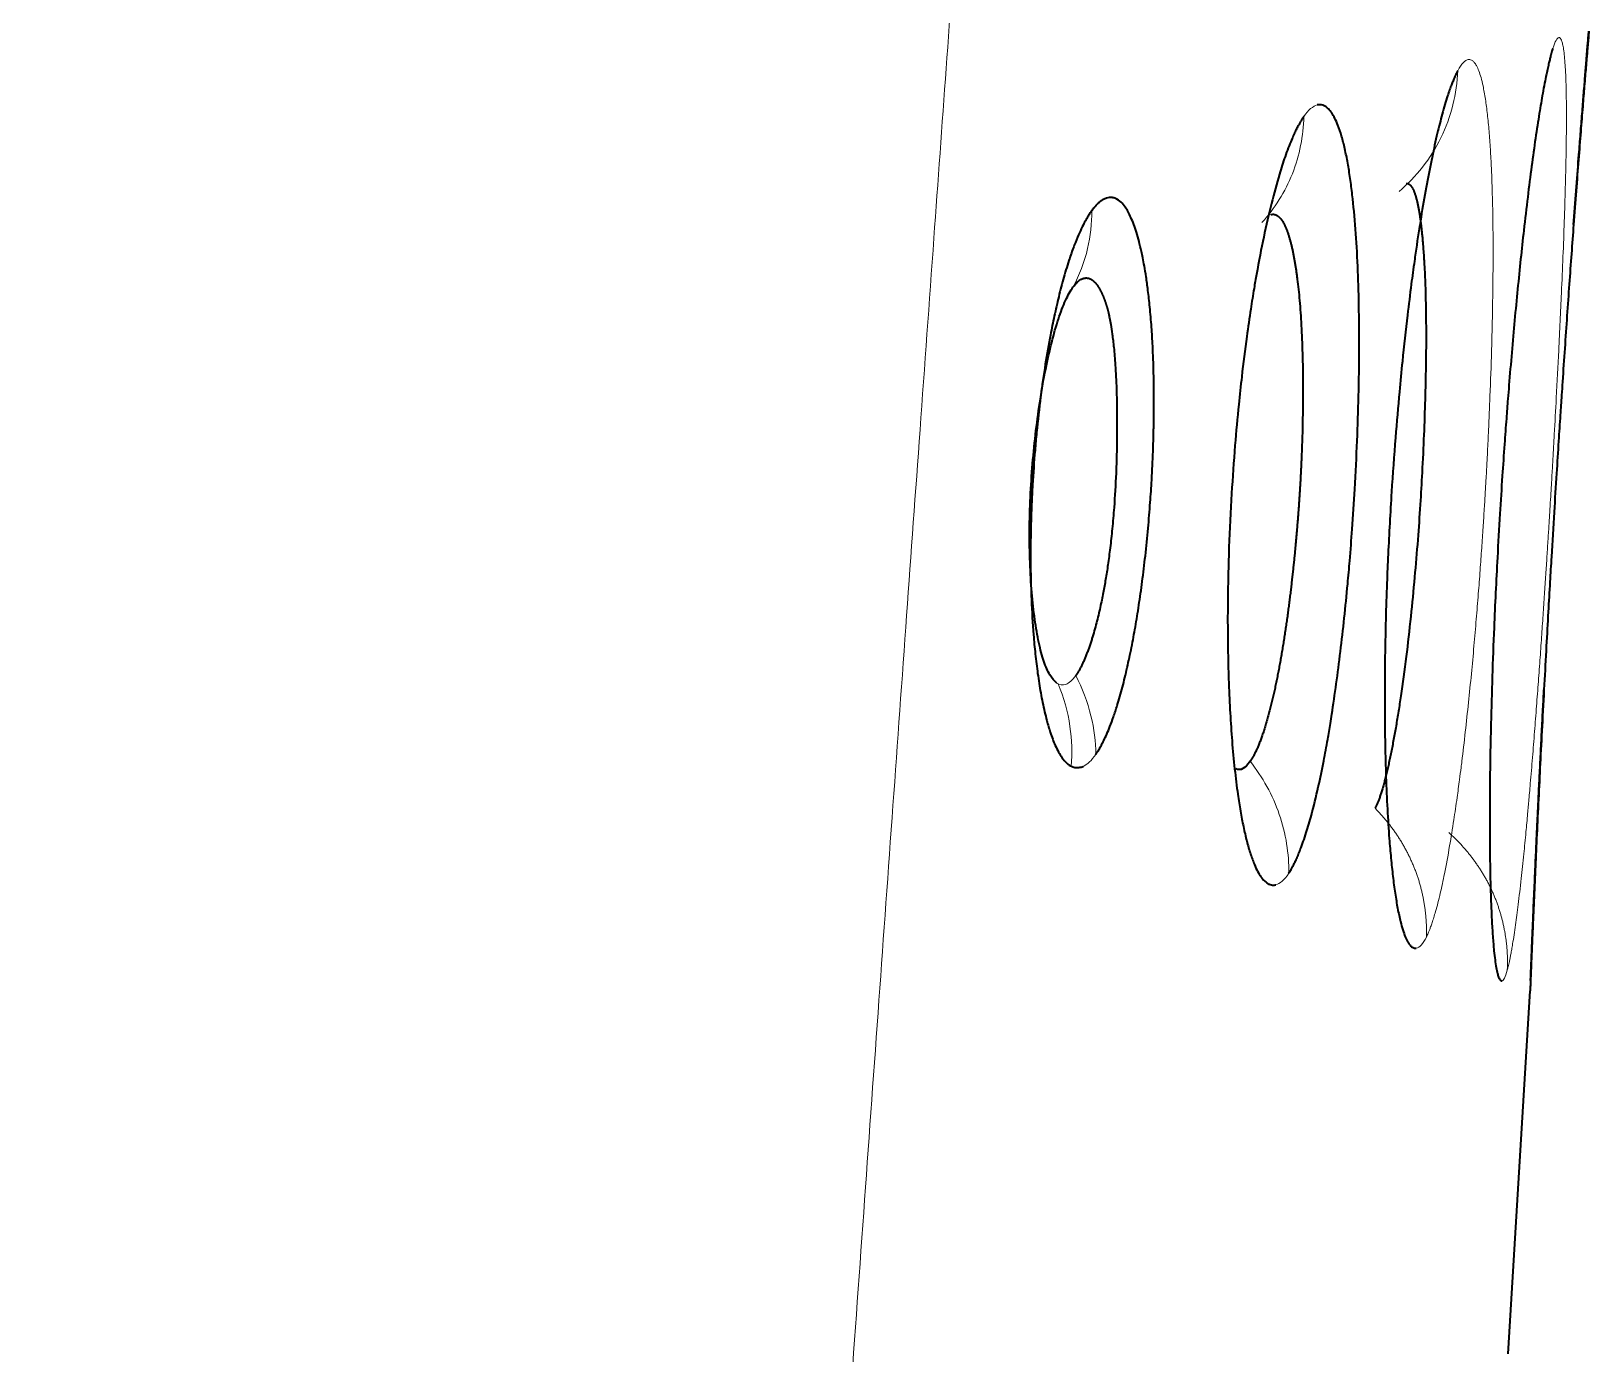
# Model space of a CAD drawing. Header units: inches. Extents: x -1096 to 3103, y -191 to 3207.
# Drawn here: x -28.177 to -23.768, y 1587.597 to 1591.34 of the extents above; entities that cross this region are included whole.
import ezdxf

# ---------------------------------------------------------------- set-up
doc = ezdxf.new("R2010")
doc.units = ezdxf.units.IN

msp = doc.modelspace()

# ---------------------------------------------------------------- linework, layer by layer
at = {"lineweight": 35}
for p, q in [((-23.7677, 1591.3401), (-23.77, 1591.3108)), ((-23.9964, 1587.5971), (-23.9335, 1588.6241))]:
    msp.add_line(p, q, dxfattribs=at)
at = {"lineweight": 13}
for points, knots in [([(-24.657, 1604.0575), (-24.6612, 1604.0019), (-24.6697, 1603.8898), (-24.6825, 1603.7202), (-24.6954, 1603.5479), (-24.7085, 1603.373), (-24.7217, 1603.1954), (-24.7351, 1603.0151), (-24.7487, 1602.8322), (-24.7624, 1602.6465), (-24.7762, 1602.4583), (-24.8033, 1602.0882), (-24.8495, 1601.4522), (-24.9046, 1600.6884), (-24.9558, 1599.9769), (-24.9972, 1599.4027), (-25.0386, 1598.8284), (-25.08, 1598.2541), (-25.1215, 1597.6798), (-25.2023, 1596.5586), (-25.3127, 1595.03), (-25.4425, 1593.2333), (-25.5422, 1591.8545), (-25.6116, 1590.8938), (-25.6605, 1590.2177), (-25.6991, 1589.6825), (-25.7378, 1589.1445), (-25.7775, 1588.5933), (-25.8181, 1588.029), (-25.8596, 1587.4515), (-25.9021, 1586.8608), (-25.9455, 1586.257), (-25.9898, 1585.64), (-26.035, 1585.0098), (-26.0812, 1584.3665), (-26.1283, 1583.71), (-26.1763, 1583.0403), (-26.2252, 1582.3575), (-26.2751, 1581.6615), (-26.3258, 1580.9523), (-26.3776, 1580.23), (-26.4302, 1579.4945), (-26.4838, 1578.7459), (-26.5383, 1577.9841), (-26.5937, 1577.2091), (-26.7064, 1575.6334), (-26.878, 1573.2344), (-27.1101, 1569.9896), (-27.348, 1566.6641), (-27.5918, 1563.2577), (-27.8414, 1559.7706), (-28.0968, 1556.2027), (-28.3581, 1552.554), (-28.6288, 1548.7766), (-28.9068, 1544.8982), (-29.1902, 1540.9465), (-29.4735, 1536.9971), (-29.7568, 1533.05), (-30.0401, 1529.1052), (-30.3233, 1525.1627), (-30.6065, 1521.2225), (-30.8896, 1517.2847), (-31.1726, 1513.3491), (-31.4555, 1509.4158), (-31.7384, 1505.4849), (-32.0211, 1501.5563), (-32.3037, 1497.6299), (-32.4922, 1495.0131), (-32.5863, 1493.7051)], [0, 0, 0, 0, 0.001515, 0.003053, 0.004616, 0.006203, 0.007814, 0.009449, 0.011108, 0.012791, 0.014499, 0.01623, 0.022857, 0.031796, 0.037001, 0.042205, 0.047411, 0.052616, 0.057822, 0.063029, 0.083104, 0.099391, 0.111888, 0.120596, 0.125515, 0.130273, 0.135149, 0.140145, 0.14526, 0.150494, 0.155847, 0.16132, 0.166912, 0.172623, 0.178453, 0.184403, 0.190472, 0.19666, 0.202967, 0.209394, 0.21594, 0.222605, 0.229389, 0.236293, 0.243316, 0.250458, 0.27913, 0.308534, 0.338669, 0.369537, 0.401135, 0.433466, 0.466528, 0.500322, 0.536151, 0.571959, 0.607745, 0.64351, 0.679254, 0.714977, 0.750679, 0.78636, 0.822019, 0.857658, 0.893275, 0.928871, 0.964446, 1, 1, 1, 1]), ([(-23.9985, 1588.6832), (-23.9981, 1588.6847), (-23.9973, 1588.6878), (-23.9959, 1588.6932), (-23.9944, 1588.6997), (-23.9926, 1588.7076), (-23.9906, 1588.7171), (-23.9884, 1588.7284), (-23.986, 1588.7417), (-23.9816, 1588.7673), (-23.9755, 1588.8075), (-23.9674, 1588.8696), (-23.9596, 1588.937), (-23.9522, 1589.0068), (-23.9461, 1589.0692), (-23.9413, 1589.1212), (-23.9377, 1589.1607), (-23.9355, 1589.1863), (-23.9324, 1589.2224), (-23.928, 1589.274), (-23.9221, 1589.3474), (-23.9165, 1589.4197), (-23.9112, 1589.4901), (-23.9062, 1589.5583), (-23.9016, 1589.6238), (-23.8973, 1589.6862), (-23.8933, 1589.7453), (-23.8896, 1589.801), (-23.8862, 1589.853), (-23.8832, 1589.9012), (-23.8804, 1589.9455), (-23.8779, 1589.9859), (-23.8757, 1590.0223), (-23.8738, 1590.0548), (-23.8721, 1590.0832), (-23.8707, 1590.1076), (-23.8685, 1590.1458), (-23.8648, 1590.2106), (-23.8591, 1590.314), (-23.8521, 1590.4491), (-23.8458, 1590.5827), (-23.8407, 1590.7034), (-23.837, 1590.8033), (-23.8341, 1590.8984), (-23.8322, 1590.978), (-23.8313, 1591.0442), (-23.831, 1591.0993), (-23.8313, 1591.1507), (-23.8323, 1591.1976), (-23.834, 1591.235), (-23.8361, 1591.2637), (-23.8384, 1591.285), (-23.8411, 1591.3008), (-23.8439, 1591.3113), (-23.8465, 1591.3175), (-23.8489, 1591.3206), (-23.8508, 1591.3218), (-23.852, 1591.322), (-23.8525, 1591.322)], [0, 0, 0, 0, 0.004872, 0.010579, 0.017122, 0.024499, 0.03271, 0.041755, 0.051631, 0.062336, 0.094597, 0.12323, 0.155284, 0.182579, 0.205128, 0.222917, 0.235918, 0.244119, 0.247515, 0.270238, 0.291929, 0.312578, 0.332172, 0.350704, 0.368185, 0.384628, 0.400043, 0.414437, 0.42781, 0.440165, 0.451502, 0.461823, 0.471127, 0.479417, 0.486691, 0.492953, 0.4982, 0.516118, 0.543024, 0.578966, 0.624011, 0.654396, 0.685503, 0.717305, 0.749775, 0.772781, 0.796809, 0.821872, 0.847992, 0.875186, 0.895515, 0.916054, 0.936799, 0.954886, 0.970252, 0.982896, 0.992814, 1, 1, 1, 1]), ([(-24.2275, 1588.7767), (-24.2267, 1588.7784), (-24.225, 1588.782), (-24.2222, 1588.7883), (-24.219, 1588.7962), (-24.2153, 1588.8059), (-24.2111, 1588.8177), (-24.2065, 1588.8319), (-24.1988, 1588.8578), (-24.1886, 1588.8974), (-24.1753, 1588.9592), (-24.1625, 1589.0284), (-24.1506, 1589.102), (-24.1413, 1589.1656), (-24.1345, 1589.2159), (-24.13, 1589.2505), (-24.1245, 1589.2949), (-24.1174, 1589.3552), (-24.1084, 1589.4383), (-24.1002, 1589.5198), (-24.0929, 1589.5987), (-24.0864, 1589.6742), (-24.0806, 1589.7458), (-24.0755, 1589.8132), (-24.071, 1589.8761), (-24.0671, 1589.9341), (-24.0637, 1589.9872), (-24.0608, 1590.0353), (-24.0584, 1590.0782), (-24.0563, 1590.1159), (-24.0541, 1590.1598), (-24.051, 1590.2233), (-24.0469, 1590.3192), (-24.0425, 1590.4476), (-24.0397, 1590.5746), (-24.0386, 1590.6887), (-24.0388, 1590.7819), (-24.0404, 1590.8709), (-24.043, 1590.9454), (-24.0463, 1591.0072), (-24.05, 1591.0584), (-24.0547, 1591.1059), (-24.0604, 1591.149), (-24.0665, 1591.1832), (-24.0728, 1591.2094), (-24.079, 1591.2286), (-24.0854, 1591.2427), (-24.0916, 1591.2518), (-24.0972, 1591.257), (-24.1019, 1591.2594), (-24.1057, 1591.2602), (-24.1079, 1591.2601), (-24.1089, 1591.2601)], [0, 0, 0, 0, 0.005677, 0.012431, 0.020264, 0.029172, 0.039157, 0.050215, 0.062343, 0.094666, 0.123243, 0.158827, 0.188477, 0.212202, 0.229972, 0.241753, 0.247536, 0.274585, 0.300234, 0.324459, 0.347244, 0.368595, 0.388537, 0.407085, 0.424248, 0.440028, 0.454426, 0.467443, 0.479082, 0.489344, 0.498229, 0.51496, 0.541471, 0.577807, 0.624039, 0.654254, 0.685303, 0.717162, 0.749801, 0.772926, 0.797012, 0.822074, 0.848133, 0.875207, 0.895532, 0.916068, 0.936809, 0.954801, 0.970119, 0.982761, 0.992723, 1, 1, 1, 1]), ([(-24.1388, 1591.2282), (-24.1412, 1591.164), (-24.173, 1591.0327), (-24.2567, 1590.9273), (-24.3049, 1590.8866)], [0, 0, 0, 0, 0.504102, 1, 1, 1, 1]), ([(-24.5744, 1591.0986), (-24.5756, 1591.044), (-24.5972, 1590.9331), (-24.657, 1590.8382), (-24.6929, 1590.7986)], [0, 0, 0, 0, 0.501379, 1, 1, 1, 1]), ([(-25.1749, 1590.8321), (-25.1745, 1590.7962), (-25.1826, 1590.7202), (-25.2095, 1590.6496), (-25.2279, 1590.6156)], [0, 0, 0, 0, 0.475307, 1, 1, 1, 1]), ([(-25.2203, 1589.5166), (-25.2295, 1589.5032), (-25.2389, 1589.4949), (-25.2573, 1589.4882), (-25.2663, 1589.4898), (-25.2749, 1589.4962)], [0, 0, 0, 0, 0.5, 0.5, 1, 1, 1, 1]), ([(-25.2328, 1589.26), (-25.2298, 1589.2972), (-25.2322, 1589.3776), (-25.2537, 1589.4548), (-25.2696, 1589.4927)], [0, 0, 0, 0, 0.47368, 1, 1, 1, 1]), ([(-25.1633, 1589.2934), (-25.1636, 1589.3294), (-25.1731, 1589.4065), (-25.2013, 1589.4805), (-25.2203, 1589.5166)], [0, 0, 0, 0, 0.477106, 1, 1, 1, 1]), ([(-24.6171, 1588.9569), (-24.6162, 1589.012), (-24.6251, 1589.0694), (-24.6627, 1589.1782), (-24.6914, 1589.2296), (-24.7266, 1589.2739)], [0, 0, 0, 0, 0.5, 0.5, 1, 1, 1, 1]), ([(-24.2275, 1588.7767), (-24.2274, 1588.7805), (-24.2272, 1588.7879), (-24.2272, 1588.7991), (-24.2275, 1588.8103), (-24.2281, 1588.8216), (-24.2289, 1588.8329), (-24.23, 1588.8442), (-24.2313, 1588.8555), (-24.233, 1588.8669), (-24.2349, 1588.8782), (-24.237, 1588.8895), (-24.2395, 1588.9008), (-24.2422, 1588.9121), (-24.2451, 1588.9233), (-24.2484, 1588.9345), (-24.2519, 1588.9456), (-24.2557, 1588.9566), (-24.2597, 1588.9675), (-24.2641, 1588.9783), (-24.2687, 1588.9891), (-24.2735, 1588.9997), (-24.2786, 1589.0102), (-24.284, 1589.0206), (-24.2896, 1589.0309), (-24.2954, 1589.041), (-24.3014, 1589.0509), (-24.3077, 1589.0608), (-24.3142, 1589.0704), (-24.3208, 1589.0799), (-24.3277, 1589.0892), (-24.3348, 1589.0984), (-24.342, 1589.1073), (-24.3495, 1589.1161), (-24.3571, 1589.1246), (-24.3648, 1589.133), (-24.3701, 1589.1384), (-24.3728, 1589.1411)], [0, 0, 0, 0, 0.027905, 0.055941, 0.084098, 0.112368, 0.14074, 0.169207, 0.197757, 0.226383, 0.255076, 0.283826, 0.312624, 0.341464, 0.370336, 0.399232, 0.428147, 0.457072, 0.486003, 0.514932, 0.543857, 0.57277, 0.601666, 0.630538, 0.659379, 0.688181, 0.716937, 0.745638, 0.774275, 0.80284, 0.831323, 0.859716, 0.88801, 0.916194, 0.94426, 0.972198, 1, 1, 1, 1]), ([(-23.9985, 1588.6832), (-23.9984, 1588.6868), (-23.9981, 1588.6938), (-23.9979, 1588.7044), (-23.998, 1588.715), (-23.9983, 1588.7257), (-23.9989, 1588.7364), (-23.9997, 1588.7471), (-24.0008, 1588.7579), (-24.0021, 1588.7687), (-24.0036, 1588.7794), (-24.0054, 1588.7902), (-24.0074, 1588.8009), (-24.0097, 1588.8117), (-24.0122, 1588.8224), (-24.015, 1588.833), (-24.018, 1588.8436), (-24.0212, 1588.8542), (-24.0247, 1588.8646), (-24.0284, 1588.8751), (-24.0324, 1588.8854), (-24.0366, 1588.8956), (-24.0411, 1588.9058), (-24.0458, 1588.9158), (-24.0507, 1588.9257), (-24.0559, 1588.9355), (-24.0613, 1588.9452), (-24.0669, 1588.9548), (-24.0727, 1588.9642), (-24.0787, 1588.9735), (-24.0849, 1588.9826), (-24.0912, 1588.9916), (-24.0978, 1589.0005), (-24.1045, 1589.0091), (-24.1114, 1589.0177), (-24.1185, 1589.026), (-24.1257, 1589.0341), (-24.1331, 1589.0421), (-24.1406, 1589.0499), (-24.1483, 1589.0575), (-24.156, 1589.0649), (-24.1613, 1589.0697), (-24.164, 1589.072)], [0, 0, 0, 0, 0.024309, 0.048737, 0.073277, 0.097921, 0.122662, 0.147492, 0.172405, 0.197393, 0.222448, 0.247563, 0.272731, 0.297944, 0.323197, 0.348483, 0.373794, 0.399127, 0.424474, 0.449831, 0.475193, 0.500556, 0.525915, 0.551268, 0.576611, 0.601938, 0.627244, 0.652524, 0.677773, 0.702983, 0.728149, 0.753263, 0.778319, 0.80331, 0.828228, 0.853067, 0.877817, 0.902473, 0.927027, 0.951471, 0.975797, 1, 1, 1, 1])]:
    msp.add_open_spline(points, degree=3, knots=knots, dxfattribs=at)
at = {"lineweight": 35}
for points, knots in [([(-23.8108, 1590.7934), (-23.8106, 1590.7967), (-23.8078, 1590.8337), (-23.8026, 1590.9022), (-23.7963, 1590.9837), (-23.791, 1591.0515), (-23.7865, 1591.108), (-23.7823, 1591.161), (-23.7784, 1591.2093), (-23.7753, 1591.248), (-23.7729, 1591.2779), (-23.771, 1591.3001), (-23.7696, 1591.3168), (-23.7687, 1591.328), (-23.7681, 1591.3347), (-23.7678, 1591.3381), (-23.7677, 1591.3397), (-23.7677, 1591.34), (-23.7677, 1591.3401)], [0, 0, 0, 0, 0.009648, 0.109729, 0.211715, 0.284115, 0.359772, 0.438728, 0.521049, 0.606793, 0.670847, 0.735553, 0.800894, 0.857989, 0.906456, 0.946289, 0.977476, 1, 1, 1, 1]), ([(-23.8696, 1591.2912), (-23.8701, 1591.2896), (-23.8712, 1591.2861), (-23.873, 1591.2798), (-23.8752, 1591.2719), (-23.8778, 1591.2621), (-23.8807, 1591.25), (-23.8841, 1591.2354), (-23.8899, 1591.2088), (-23.8977, 1591.168), (-23.9081, 1591.107), (-23.9187, 1591.038), (-23.9297, 1590.9587), (-23.9408, 1590.8716), (-23.9512, 1590.7831), (-23.9608, 1590.6955), (-23.9694, 1590.6104), (-23.9779, 1590.5222), (-23.986, 1590.4313), (-23.9923, 1590.3566), (-23.9974, 1590.294), (-24.0016, 1590.2386), (-24.007, 1590.1659), (-24.0132, 1590.0759), (-24.02, 1589.9687), (-24.0282, 1589.8246), (-24.0378, 1589.6217), (-24.0441, 1589.43), (-24.0471, 1589.2762), (-24.0483, 1589.1763), (-24.0485, 1589.08), (-24.0478, 1588.999), (-24.0465, 1588.9317), (-24.0448, 1588.876), (-24.0425, 1588.8243), (-24.0397, 1588.7774), (-24.0366, 1588.74), (-24.0333, 1588.7112), (-24.0301, 1588.6897), (-24.0267, 1588.6738), (-24.0235, 1588.6633), (-24.0205, 1588.6571), (-24.018, 1588.6539), (-24.016, 1588.6526), (-24.0148, 1588.6524), (-24.0143, 1588.6524)], [0, 0, 0, 0, 0.005489, 0.012106, 0.019849, 0.028718, 0.03871, 0.049822, 0.062049, 0.094134, 0.122722, 0.153793, 0.184814, 0.215782, 0.246701, 0.271782, 0.296807, 0.321791, 0.346741, 0.371656, 0.38183, 0.396322, 0.415129, 0.438238, 0.465633, 0.497291, 0.548689, 0.623092, 0.653058, 0.684038, 0.716037, 0.749085, 0.772414, 0.796664, 0.821824, 0.847885, 0.874825, 0.895221, 0.915812, 0.936601, 0.954502, 0.969791, 0.982471, 0.992541, 1, 1, 1, 1]), ([(-23.77, 1591.3108), (-23.7702, 1591.3092), (-23.7705, 1591.3057), (-23.771, 1591.2995), (-23.7716, 1591.2917), (-23.7724, 1591.2819), (-23.7734, 1591.2699), (-23.7746, 1591.2553), (-23.7768, 1591.2287), (-23.7802, 1591.1878), (-23.7851, 1591.1265), (-23.7906, 1591.057), (-23.7969, 1590.977), (-23.8037, 1590.8889), (-23.8104, 1590.7994), (-23.8169, 1590.7107), (-23.8232, 1590.6245), (-23.8295, 1590.5351), (-23.8359, 1590.4429), (-23.841, 1590.3673), (-23.8453, 1590.3041), (-23.849, 1590.2482), (-23.8537, 1590.1746), (-23.8596, 1590.083), (-23.8664, 1589.9735), (-23.8726, 1589.8708), (-23.8781, 1589.7768), (-23.8829, 1589.6923), (-23.8883, 1589.595), (-23.8942, 1589.4863), (-23.9019, 1589.3379), (-23.9107, 1589.1581), (-23.9175, 1589.0109), (-23.9217, 1588.9147), (-23.9242, 1588.8577), (-23.9265, 1588.8044), (-23.9285, 1588.7558), (-23.9301, 1588.7169), (-23.9313, 1588.6869), (-23.9322, 1588.6645), (-23.9329, 1588.6478), (-23.9333, 1588.6366), (-23.9336, 1588.6299), (-23.9337, 1588.6263), (-23.9338, 1588.6246), (-23.9338, 1588.6243), (-23.9338, 1588.6241)], [0, 0, 0, 0, 0.005478, 0.012088, 0.019828, 0.028697, 0.038694, 0.049815, 0.062055, 0.094135, 0.122732, 0.153805, 0.184826, 0.215793, 0.246708, 0.271782, 0.296802, 0.321784, 0.346734, 0.371652, 0.381642, 0.396023, 0.414791, 0.437934, 0.465436, 0.497272, 0.515227, 0.536784, 0.561953, 0.590755, 0.623221, 0.684062, 0.749062, 0.772183, 0.796327, 0.821486, 0.847648, 0.874792, 0.895106, 0.915702, 0.936587, 0.954439, 0.969705, 0.982388, 0.992487, 1, 1, 1, 1]), ([(-24.1388, 1591.2282), (-24.1396, 1591.2266), (-24.1414, 1591.2231), (-24.1444, 1591.2169), (-24.148, 1591.2092), (-24.152, 1591.1996), (-24.1567, 1591.1879), (-24.1619, 1591.1737), (-24.1706, 1591.148), (-24.1822, 1591.1087), (-24.197, 1591.0502), (-24.2116, 1590.9842), (-24.2264, 1590.9085), (-24.241, 1590.8256), (-24.2526, 1590.7513), (-24.2623, 1590.6836), (-24.2712, 1590.6181), (-24.2828, 1590.5243), (-24.2941, 1590.4223), (-24.3054, 1590.3062), (-24.316, 1590.1831), (-24.3271, 1590.0289), (-24.3347, 1589.8909), (-24.3397, 1589.7709), (-24.343, 1589.6685), (-24.3454, 1589.5471), (-24.346, 1589.3944), (-24.3427, 1589.2212), (-24.3355, 1589.0868), (-24.328, 1588.999), (-24.3225, 1588.9472), (-24.3162, 1588.8994), (-24.3089, 1588.8564), (-24.3016, 1588.8222), (-24.2943, 1588.796), (-24.2874, 1588.7766), (-24.2804, 1588.7625), (-24.2739, 1588.7533), (-24.2682, 1588.7481), (-24.2633, 1588.7456), (-24.2594, 1588.7448), (-24.2571, 1588.7448), (-24.2561, 1588.7449)], [0, 0, 0, 0, 0.005516, 0.01215, 0.0199, 0.028767, 0.038748, 0.049839, 0.062036, 0.094143, 0.122701, 0.153762, 0.184779, 0.215748, 0.246673, 0.261603, 0.282411, 0.309111, 0.347406, 0.37165, 0.407578, 0.449462, 0.497236, 0.519574, 0.547992, 0.582517, 0.623199, 0.683878, 0.749073, 0.772572, 0.796908, 0.82207, 0.848049, 0.874824, 0.895222, 0.915813, 0.936602, 0.954405, 0.969645, 0.982324, 0.992443, 1, 1, 1, 1]), ([(-24.6171, 1588.9569), (-24.6161, 1588.9585), (-24.6139, 1588.962), (-24.6103, 1588.968), (-24.6062, 1588.9754), (-24.6015, 1588.9845), (-24.5962, 1588.9955), (-24.5905, 1589.0087), (-24.5808, 1589.0326), (-24.5682, 1589.0687), (-24.5511, 1589.1274), (-24.5345, 1589.1951), (-24.5192, 1589.2685), (-24.508, 1589.3295), (-24.5004, 1589.3742), (-24.4922, 1589.426), (-24.4823, 1589.4928), (-24.4705, 1589.584), (-24.4597, 1589.6786), (-24.4511, 1589.765), (-24.4437, 1589.8491), (-24.4368, 1589.9385), (-24.4294, 1590.0521), (-24.4232, 1590.1784), (-24.4175, 1590.3566), (-24.4169, 1590.5246), (-24.4216, 1590.6778), (-24.4277, 1590.783), (-24.4353, 1590.864), (-24.4431, 1590.9243), (-24.4501, 1590.9679), (-24.4582, 1591.0081), (-24.4675, 1591.0442), (-24.477, 1591.0725), (-24.4865, 1591.094), (-24.4955, 1591.1094), (-24.5045, 1591.1204), (-24.5131, 1591.1271), (-24.5206, 1591.1306), (-24.527, 1591.1318), (-24.5321, 1591.1319), (-24.5351, 1591.1314), (-24.5364, 1591.1312)], [0, 0, 0, 0, 0.00574, 0.012539, 0.020395, 0.029309, 0.039278, 0.0503, 0.062374, 0.094808, 0.123301, 0.163195, 0.195598, 0.220506, 0.237864, 0.247638, 0.279014, 0.310359, 0.341623, 0.372778, 0.393309, 0.421103, 0.456142, 0.498405, 0.538106, 0.624054, 0.66412, 0.706058, 0.749801, 0.773059, 0.797214, 0.822278, 0.848274, 0.875218, 0.895535, 0.916069, 0.936814, 0.954645, 0.96988, 0.982521, 0.992562, 1, 1, 1, 1]), ([(-24.5744, 1591.0986), (-24.5755, 1591.0971), (-24.5777, 1591.0937), (-24.5815, 1591.0878), (-24.5858, 1591.0805), (-24.5908, 1591.0716), (-24.5965, 1591.0606), (-24.6027, 1591.0475), (-24.6132, 1591.0238), (-24.627, 1590.9879), (-24.6461, 1590.9288), (-24.6665, 1590.8542), (-24.6883, 1590.7592), (-24.7044, 1590.6761), (-24.7164, 1590.6068), (-24.7257, 1590.5485), (-24.7377, 1590.4659), (-24.749, 1590.3754), (-24.7601, 1590.2723), (-24.7702, 1590.1621), (-24.7798, 1590.0265), (-24.7856, 1589.9071), (-24.7887, 1589.8041), (-24.7902, 1589.7155), (-24.7901, 1589.6084), (-24.787, 1589.4746), (-24.7784, 1589.3235), (-24.7658, 1589.2076), (-24.7539, 1589.1321), (-24.7455, 1589.0879), (-24.7362, 1589.0475), (-24.7258, 1589.0116), (-24.7154, 1588.9833), (-24.7054, 1588.9619), (-24.6958, 1588.9463), (-24.6864, 1588.9352), (-24.6776, 1588.9285), (-24.67, 1588.925), (-24.6636, 1588.9237), (-24.6584, 1588.9236), (-24.6553, 1588.9241), (-24.654, 1588.9243)], [0, 0, 0, 0, 0.005554, 0.012212, 0.019972, 0.028835, 0.038798, 0.049857, 0.062009, 0.094144, 0.122654, 0.164029, 0.205336, 0.246577, 0.261309, 0.282117, 0.309016, 0.346447, 0.371562, 0.40803, 0.449921, 0.49717, 0.518469, 0.546547, 0.581427, 0.623161, 0.683442, 0.749063, 0.772788, 0.797238, 0.822404, 0.848274, 0.87483, 0.895236, 0.915826, 0.936607, 0.954255, 0.969416, 0.982094, 0.992289, 1, 1, 1, 1]), ([(-24.2848, 1590.9086), (-24.2843, 1590.9087), (-24.2832, 1590.9089), (-24.2816, 1590.9089), (-24.2801, 1590.9086), (-24.2786, 1590.9082), (-24.2771, 1590.9075), (-24.2756, 1590.9066), (-24.2741, 1590.9054), (-24.2727, 1590.904), (-24.2713, 1590.9024), (-24.2699, 1590.9007), (-24.2686, 1590.8986), (-24.2673, 1590.8964), (-24.266, 1590.894), (-24.2647, 1590.8914), (-24.2635, 1590.8887), (-24.2623, 1590.8857), (-24.2611, 1590.8825), (-24.2599, 1590.8792), (-24.2588, 1590.8757), (-24.2577, 1590.872), (-24.2566, 1590.8682), (-24.2555, 1590.8642), (-24.2545, 1590.8601), (-24.2534, 1590.8558), (-24.2525, 1590.8513), (-24.2515, 1590.8467), (-24.2505, 1590.842), (-24.2496, 1590.8371), (-24.2487, 1590.8321), (-24.2478, 1590.8269), (-24.247, 1590.8216), (-24.2461, 1590.8162), (-24.2453, 1590.8107), (-24.2446, 1590.805), (-24.2438, 1590.7993), (-24.243, 1590.7934), (-24.2423, 1590.7874), (-24.2416, 1590.7813), (-24.2409, 1590.7752), (-24.2403, 1590.7689), (-24.2396, 1590.7625), (-24.239, 1590.756), (-24.2384, 1590.7495), (-24.2379, 1590.7428), (-24.2373, 1590.7361), (-24.2368, 1590.7293), (-24.2362, 1590.7224), (-24.2357, 1590.7155), (-24.2352, 1590.7085), (-24.2348, 1590.7015), (-24.2343, 1590.6943), (-24.2339, 1590.6872), (-24.2325, 1590.6637), (-24.2305, 1590.6206), (-24.2289, 1590.5526), (-24.2283, 1590.4759), (-24.229, 1590.3908), (-24.2311, 1590.2976), (-24.2346, 1590.1969), (-24.2392, 1590.0968), (-24.245, 1589.9973), (-24.2521, 1589.898), (-24.261, 1589.7916), (-24.2719, 1589.68), (-24.2849, 1589.5664), (-24.2958, 1589.4863), (-24.3032, 1589.4369), (-24.3066, 1589.4153), (-24.31, 1589.3943), (-24.3134, 1589.3739), (-24.3169, 1589.3542), (-24.3203, 1589.3351), (-24.3238, 1589.3167), (-24.3273, 1589.2991), (-24.3308, 1589.2821), (-24.3343, 1589.2659), (-24.3378, 1589.2504), (-24.3413, 1589.2357), (-24.3448, 1589.2218), (-24.3483, 1589.2086), (-24.3519, 1589.1963), (-24.3554, 1589.1849), (-24.3589, 1589.1743), (-24.3624, 1589.1646), (-24.3658, 1589.1558), (-24.3693, 1589.1478), (-24.3716, 1589.1433), (-24.3728, 1589.1411)], [0, 0, 0, 0, 0.005645, 0.011258, 0.016839, 0.022387, 0.027904, 0.033389, 0.038844, 0.044268, 0.049661, 0.055023, 0.060356, 0.065659, 0.070932, 0.076175, 0.081388, 0.086572, 0.091726, 0.09685, 0.101945, 0.10701, 0.112045, 0.11705, 0.122026, 0.126972, 0.131888, 0.136774, 0.141631, 0.146459, 0.151256, 0.156025, 0.160764, 0.165474, 0.170154, 0.174805, 0.179427, 0.18402, 0.188585, 0.19312, 0.197627, 0.202105, 0.206555, 0.210977, 0.21537, 0.219735, 0.224072, 0.228381, 0.232662, 0.236915, 0.241139, 0.245336, 0.249505, 0.253646, 0.257758, 0.289699, 0.323212, 0.358274, 0.394852, 0.432909, 0.472422, 0.513416, 0.547827, 0.585533, 0.626524, 0.67085, 0.718576, 0.769541, 0.780461, 0.791381, 0.802299, 0.813213, 0.824125, 0.835038, 0.845953, 0.856873, 0.8678, 0.878734, 0.889679, 0.900636, 0.911606, 0.922593, 0.933597, 0.944622, 0.955665, 0.966726, 0.977802, 0.988894, 1, 1, 1, 1]), ([(-25.1382, 1590.8658), (-25.1393, 1590.8653), (-25.1414, 1590.8643), (-25.1445, 1590.8624), (-25.1477, 1590.8604), (-25.1508, 1590.8581), (-25.1539, 1590.8555), (-25.1569, 1590.8528), (-25.16, 1590.8498), (-25.163, 1590.8467), (-25.166, 1590.8433), (-25.169, 1590.8397), (-25.1719, 1590.836), (-25.1739, 1590.8334), (-25.1749, 1590.8321)], [0, 0, 0, 0, 0.087726, 0.174597, 0.26064, 0.345882, 0.430348, 0.514063, 0.597044, 0.679271, 0.760709, 0.841329, 0.921101, 1, 1, 1, 1]), ([(-25.1633, 1589.2934), (-25.1619, 1589.2955), (-25.1588, 1589.3002), (-25.1535, 1589.3086), (-25.1473, 1589.3196), (-25.1401, 1589.3335), (-25.1319, 1589.3512), (-25.1228, 1589.3731), (-25.1129, 1589.4), (-25.101, 1589.4363), (-25.0879, 1589.4824), (-25.0744, 1589.5378), (-25.0622, 1589.595), (-25.0512, 1589.6541), (-25.041, 1589.7163), (-25.0315, 1589.7834), (-25.0227, 1589.8563), (-25.0151, 1589.9313), (-25.0093, 1590.0031), (-25.0052, 1590.0663), (-25.0025, 1590.119), (-25.0009, 1590.1612), (-25, 1590.193), (-24.9995, 1590.2146), (-24.9992, 1590.2329), (-24.9989, 1590.2516), (-24.9987, 1590.2743), (-24.9987, 1590.2977), (-24.9988, 1590.3217), (-24.999, 1590.3463), (-24.9995, 1590.3714), (-25.0002, 1590.3971), (-25.0011, 1590.4231), (-25.0023, 1590.4495), (-25.0038, 1590.4761), (-25.0062, 1590.5135), (-25.0099, 1590.5579), (-25.0152, 1590.6051), (-25.0205, 1590.6435), (-25.0255, 1590.674), (-25.0299, 1590.6975), (-25.0349, 1590.721), (-25.0408, 1590.7455), (-25.0482, 1590.7712), (-25.0558, 1590.7937), (-25.0637, 1590.813), (-25.0717, 1590.8291), (-25.0809, 1590.8442), (-25.0927, 1590.8581), (-25.1052, 1590.8665), (-25.1166, 1590.8695), (-25.125, 1590.8695), (-25.1321, 1590.8681), (-25.1363, 1590.8665), (-25.1382, 1590.8658)], [0, 0, 0, 0, 0.008312, 0.018718, 0.031215, 0.045793, 0.062447, 0.081166, 0.101965, 0.12488, 0.158032, 0.189933, 0.220552, 0.249847, 0.279081, 0.309902, 0.342245, 0.37604, 0.40723, 0.433936, 0.456243, 0.474204, 0.487831, 0.49712, 0.502069, 0.511588, 0.521488, 0.53177, 0.542435, 0.553485, 0.564918, 0.576737, 0.588939, 0.601522, 0.614485, 0.627837, 0.657455, 0.683638, 0.706353, 0.725554, 0.7412, 0.75326, 0.775273, 0.796753, 0.817681, 0.838042, 0.857822, 0.877012, 0.903556, 0.937505, 0.957454, 0.974506, 0.988684, 1, 1, 1, 1]), ([(-25.1749, 1590.8321), (-25.1763, 1590.83), (-25.1798, 1590.8251), (-25.1857, 1590.8159), (-25.1933, 1590.8031), (-25.2023, 1590.7859), (-25.2128, 1590.7632), (-25.2247, 1590.7339), (-25.2387, 1590.6946), (-25.2535, 1590.6461), (-25.2681, 1590.5906), (-25.2807, 1590.5356), (-25.2936, 1590.4725), (-25.3068, 1590.3969), (-25.3201, 1590.3046), (-25.3294, 1590.2222), (-25.3369, 1590.1388), (-25.3417, 1590.0708), (-25.345, 1590.0033), (-25.3468, 1589.9539), (-25.3477, 1589.9109), (-25.3482, 1589.8643), (-25.348, 1589.8045), (-25.3458, 1589.723), (-25.3411, 1589.6446), (-25.3347, 1589.5758), (-25.3279, 1589.5203), (-25.3192, 1589.465), (-25.3102, 1589.4215), (-25.3011, 1589.385), (-25.2913, 1589.3517), (-25.2772, 1589.3147), (-25.2616, 1589.2865), (-25.2456, 1589.2678), (-25.2325, 1589.2592), (-25.221, 1589.2561), (-25.2123, 1589.2561), (-25.2052, 1589.2574), (-25.201, 1589.259), (-25.1992, 1589.2596)], [0, 0, 0, 0, 0.00838, 0.019828, 0.034311, 0.051779, 0.07223, 0.095696, 0.122213, 0.156817, 0.188919, 0.218495, 0.245511, 0.285003, 0.326851, 0.370915, 0.392493, 0.433838, 0.457227, 0.478268, 0.49699, 0.512576, 0.538783, 0.575717, 0.623427, 0.651319, 0.681697, 0.714579, 0.749997, 0.768411, 0.795415, 0.831012, 0.875167, 0.903589, 0.936491, 0.95725, 0.97475, 0.989001, 1, 1, 1, 1]), ([(-24.6681, 1590.8208), (-24.6674, 1590.821), (-24.666, 1590.8215), (-24.6638, 1590.8218), (-24.6617, 1590.822), (-24.6596, 1590.8219), (-24.6575, 1590.8216), (-24.6554, 1590.8211), (-24.6534, 1590.8203), (-24.6515, 1590.8194), (-24.6495, 1590.8182), (-24.6476, 1590.8169), (-24.6457, 1590.8154), (-24.6439, 1590.8137), (-24.6421, 1590.8118), (-24.6403, 1590.8097), (-24.6385, 1590.8075), (-24.6368, 1590.8051), (-24.6351, 1590.8025), (-24.6334, 1590.7998), (-24.6318, 1590.7969), (-24.6302, 1590.7939), (-24.6286, 1590.7907), (-24.6271, 1590.7874), (-24.6256, 1590.784), (-24.6241, 1590.7804), (-24.6227, 1590.7768), (-24.6212, 1590.7729), (-24.6199, 1590.769), (-24.6185, 1590.765), (-24.6172, 1590.7608), (-24.6159, 1590.7566), (-24.6146, 1590.7522), (-24.6133, 1590.7477), (-24.6121, 1590.7432), (-24.6109, 1590.7386), (-24.6098, 1590.7338), (-24.6086, 1590.729), (-24.6075, 1590.7241), (-24.6064, 1590.7192), (-24.6054, 1590.7141), (-24.6044, 1590.709), (-24.6034, 1590.7039), (-24.6024, 1590.6986), (-24.6014, 1590.6934), (-24.6005, 1590.688), (-24.5996, 1590.6826), (-24.5987, 1590.6772), (-24.5978, 1590.6718), (-24.597, 1590.6663), (-24.5962, 1590.6607), (-24.5954, 1590.6552), (-24.5946, 1590.6496), (-24.5939, 1590.644), (-24.5909, 1590.6214), (-24.5863, 1590.578), (-24.5813, 1590.5076), (-24.5781, 1590.428), (-24.5767, 1590.3395), (-24.5774, 1590.2432), (-24.5795, 1590.1729), (-24.5811, 1590.1332), (-24.5814, 1590.1256), (-24.5817, 1590.1176), (-24.5821, 1590.1093), (-24.5825, 1590.1007), (-24.583, 1590.0917), (-24.5835, 1590.0825), (-24.584, 1590.0729), (-24.5846, 1590.063), (-24.5852, 1590.0529), (-24.5858, 1590.0424), (-24.5865, 1590.0316), (-24.5872, 1590.0205), (-24.588, 1590.0091), (-24.5888, 1589.9974), (-24.5897, 1589.9853), (-24.5906, 1589.973), (-24.5916, 1589.9605), (-24.5926, 1589.9476), (-24.5937, 1589.9344), (-24.5948, 1589.921), (-24.596, 1589.9073), (-24.5973, 1589.8933), (-24.5986, 1589.8791), (-24.6, 1589.8646), (-24.6014, 1589.8499), (-24.603, 1589.835), (-24.6046, 1589.8198), (-24.6062, 1589.8044), (-24.608, 1589.7888), (-24.6098, 1589.773), (-24.6117, 1589.757), (-24.6136, 1589.7409), (-24.6157, 1589.7246), (-24.6178, 1589.7082), (-24.62, 1589.6917), (-24.6223, 1589.675), (-24.6247, 1589.6583), (-24.6272, 1589.6416), (-24.6298, 1589.6249), (-24.6324, 1589.6081), (-24.6352, 1589.5914), (-24.638, 1589.5747), (-24.6409, 1589.5581), (-24.6439, 1589.5416), (-24.647, 1589.5253), (-24.6502, 1589.5091), (-24.6535, 1589.4931), (-24.6568, 1589.4773), (-24.6603, 1589.4618), (-24.6638, 1589.4466), (-24.6675, 1589.4316), (-24.6712, 1589.417), (-24.675, 1589.4028), (-24.6788, 1589.389), (-24.6828, 1589.3756), (-24.6868, 1589.3626), (-24.691, 1589.3502), (-24.6952, 1589.3383), (-24.6995, 1589.327), (-24.7038, 1589.3163), (-24.7082, 1589.3063), (-24.7127, 1589.2969), (-24.7173, 1589.2884), (-24.7219, 1589.2806), (-24.725, 1589.2761), (-24.7266, 1589.2739)], [0, 0, 0, 0, 0.005865, 0.011687, 0.017466, 0.023202, 0.028896, 0.034548, 0.040159, 0.045728, 0.051256, 0.056744, 0.062191, 0.067598, 0.072964, 0.078291, 0.083577, 0.088824, 0.09403, 0.099197, 0.104323, 0.109409, 0.114456, 0.119462, 0.124428, 0.129354, 0.13424, 0.139087, 0.143893, 0.14866, 0.153387, 0.158074, 0.162721, 0.167329, 0.171897, 0.176426, 0.180915, 0.185365, 0.189776, 0.194148, 0.198481, 0.202775, 0.20703, 0.211247, 0.215425, 0.219564, 0.223665, 0.227727, 0.231751, 0.235736, 0.239683, 0.243591, 0.247461, 0.251293, 0.255086, 0.293166, 0.332769, 0.373855, 0.41637, 0.460265, 0.505542, 0.508741, 0.512072, 0.515536, 0.519132, 0.522861, 0.526723, 0.530717, 0.534844, 0.539104, 0.543496, 0.548021, 0.552678, 0.557469, 0.562392, 0.567448, 0.572636, 0.577957, 0.583411, 0.588998, 0.594717, 0.600568, 0.606552, 0.612669, 0.618919, 0.625302, 0.631818, 0.638469, 0.645255, 0.652176, 0.659233, 0.666427, 0.673758, 0.681227, 0.688832, 0.696573, 0.70445, 0.71246, 0.720603, 0.728878, 0.737285, 0.745822, 0.754488, 0.763283, 0.772204, 0.781251, 0.790421, 0.799713, 0.809123, 0.818654, 0.828304, 0.838077, 0.847971, 0.857989, 0.868132, 0.8784, 0.888796, 0.899319, 0.909973, 0.920758, 0.931677, 0.942732, 0.953922, 0.965245, 0.9767, 0.988285, 1, 1, 1, 1]), ([(-25.2279, 1590.6156), (-25.224, 1590.6211), (-25.2201, 1590.6257), (-25.2123, 1590.6331), (-25.2084, 1590.6359), (-25.2046, 1590.6379)], [0, 0, 0, 0, 0.5, 0.5, 1, 1, 1, 1]), ([(-25.2046, 1590.6379), (-25.2038, 1590.6383), (-25.2022, 1590.6391), (-25.1998, 1590.6401), (-25.1975, 1590.6408), (-25.1952, 1590.6413), (-25.193, 1590.6416), (-25.1908, 1590.6418), (-25.1886, 1590.6417), (-25.1865, 1590.6414), (-25.1844, 1590.641), (-25.1824, 1590.6405), (-25.1804, 1590.6397), (-25.1784, 1590.6389), (-25.1766, 1590.6378), (-25.1747, 1590.6367), (-25.1729, 1590.6355), (-25.1711, 1590.6341), (-25.1694, 1590.6326), (-25.1677, 1590.6311), (-25.166, 1590.6294), (-25.1644, 1590.6277), (-25.1629, 1590.6258), (-25.1613, 1590.6239), (-25.1599, 1590.622), (-25.1584, 1590.62), (-25.157, 1590.6179), (-25.1556, 1590.6158), (-25.1543, 1590.6136), (-25.153, 1590.6114), (-25.1517, 1590.6092), (-25.1505, 1590.6069), (-25.1493, 1590.6046), (-25.1482, 1590.6024), (-25.1471, 1590.6001), (-25.146, 1590.5977), (-25.1449, 1590.5954), (-25.1439, 1590.5931), (-25.1429, 1590.5908), (-25.142, 1590.5885), (-25.1411, 1590.5862), (-25.1402, 1590.5839), (-25.1393, 1590.5817), (-25.1385, 1590.5795), (-25.1377, 1590.5773), (-25.1369, 1590.5751), (-25.1362, 1590.573), (-25.1355, 1590.5709), (-25.1348, 1590.5688), (-25.1342, 1590.5668), (-25.1335, 1590.5648), (-25.1329, 1590.5629), (-25.1324, 1590.561), (-25.1318, 1590.5592), (-25.1313, 1590.5574), (-25.1308, 1590.5557), (-25.1303, 1590.5541), (-25.1299, 1590.5525), (-25.1295, 1590.5509), (-25.1291, 1590.5495), (-25.1287, 1590.5481), (-25.1284, 1590.5468), (-25.1281, 1590.5455), (-25.1278, 1590.5443), (-25.1275, 1590.5432), (-25.1272, 1590.5421), (-25.127, 1590.5411), (-25.1261, 1590.5369), (-25.124, 1590.527), (-25.1206, 1590.5082), (-25.1164, 1590.4807), (-25.1119, 1590.443), (-25.1076, 1590.3917), (-25.1046, 1590.3306), (-25.1033, 1590.266), (-25.1033, 1590.2095), (-25.104, 1590.1515), (-25.1061, 1590.0805), (-25.1105, 1590.0037), (-25.1165, 1589.9333), (-25.1224, 1589.8791), (-25.1287, 1589.8313), (-25.1353, 1589.789), (-25.1426, 1589.7487), (-25.1512, 1589.7072), (-25.1618, 1589.6633), (-25.1709, 1589.6311), (-25.1777, 1589.6099), (-25.1815, 1589.5988), (-25.1853, 1589.588), (-25.1893, 1589.5775), (-25.1933, 1589.5673), (-25.1975, 1589.5575), (-25.2019, 1589.5482), (-25.2063, 1589.5393), (-25.2109, 1589.531), (-25.2156, 1589.5233), (-25.2187, 1589.5189), (-25.2203, 1589.5166)], [0, 0, 0, 0, 0.006402, 0.012718, 0.018948, 0.025094, 0.031155, 0.037133, 0.043028, 0.04884, 0.054569, 0.060216, 0.065781, 0.071264, 0.076665, 0.081984, 0.08722, 0.092375, 0.097449, 0.10244, 0.107349, 0.112176, 0.116921, 0.121583, 0.126163, 0.13066, 0.135075, 0.139407, 0.143656, 0.147821, 0.151904, 0.155903, 0.159818, 0.16365, 0.167397, 0.171061, 0.174641, 0.178137, 0.181548, 0.184875, 0.188117, 0.191275, 0.194348, 0.197337, 0.20024, 0.203059, 0.205792, 0.208441, 0.211005, 0.213483, 0.215876, 0.218184, 0.220407, 0.222544, 0.224596, 0.226563, 0.228444, 0.23024, 0.231951, 0.233576, 0.235115, 0.23657, 0.237938, 0.239222, 0.240419, 0.241532, 0.242559, 0.2435, 0.254774, 0.272666, 0.297131, 0.32809, 0.365456, 0.412583, 0.454131, 0.490059, 0.516928, 0.558931, 0.61621, 0.652384, 0.685699, 0.716076, 0.743451, 0.769233, 0.799226, 0.833359, 0.871554, 0.882023, 0.892722, 0.903654, 0.914822, 0.926232, 0.937891, 0.949803, 0.96197, 0.974391, 0.987067, 1, 1, 1, 1]), ([(-25.2749, 1589.4962), (-25.2813, 1589.5011), (-25.2875, 1589.5086), (-25.2993, 1589.5288), (-25.305, 1589.5416), (-25.3154, 1589.5722), (-25.3202, 1589.59), (-25.3288, 1589.6299), (-25.3365, 1589.6739), (-25.3422, 1589.7249), (-25.3467, 1589.7787), (-25.3484, 1589.8071), (-25.3506, 1589.8658), (-25.3511, 1589.8962), (-25.3507, 1589.958), (-25.3499, 1589.9896), (-25.3454, 1590.0845), (-25.34, 1590.1483), (-25.3252, 1590.2711), (-25.3159, 1590.3301), (-25.2944, 1590.4372), (-25.2823, 1590.4853), (-25.2627, 1590.5448), (-25.256, 1590.5625), (-25.2456, 1590.5854), (-25.2421, 1590.5924), (-25.2351, 1590.605), (-25.2315, 1590.6107), (-25.2279, 1590.6156)], [0, 0, 0, 0, 0.0625, 0.0625, 0.125, 0.125, 0.1875, 0.1875, 0.25, 0.3125, 0.3125, 0.375, 0.375, 0.4375, 0.4375, 0.5, 0.5, 0.625, 0.625, 0.75, 0.75, 0.875, 0.875, 0.9375, 0.9375, 0.96875, 0.96875, 1, 1, 1, 1]), ([(-23.9326, 1588.6536), (-23.9325, 1588.655), (-23.9324, 1588.658), (-23.9322, 1588.6633), (-23.9319, 1588.6698), (-23.9316, 1588.6776), (-23.9312, 1588.6871), (-23.9308, 1588.6983), (-23.9303, 1588.7116), (-23.9292, 1588.7372), (-23.9276, 1588.7775), (-23.925, 1588.8402), (-23.922, 1588.9089), (-23.9189, 1588.9805), (-23.916, 1589.0443), (-23.9136, 1589.097), (-23.9117, 1589.1365), (-23.9105, 1589.1612), (-23.9091, 1589.1917), (-23.907, 1589.2338), (-23.904, 1589.2944), (-23.9009, 1589.3569), (-23.8977, 1589.419), (-23.8955, 1589.4607), (-23.8944, 1589.4806)], [0, 0, 0, 0, 0.014468, 0.031445, 0.050929, 0.072919, 0.097413, 0.124408, 0.1539, 0.185882, 0.281989, 0.367467, 0.464693, 0.547185, 0.61498, 0.668029, 0.706252, 0.72961, 0.738092, 0.791566, 0.84502, 0.898433, 0.95178, 1, 1, 1, 1]), ([(-24.7266, 1589.2739), (-24.7334, 1589.2636), (-24.7403, 1589.2566), (-24.7538, 1589.2497), (-24.7604, 1589.2496), (-24.7668, 1589.2529)], [0, 0, 0, 0, 0.5, 0.5, 1, 1, 1, 1])]:
    msp.add_open_spline(points, degree=3, knots=knots, dxfattribs=at)
at = {"lineweight": 13}
for points in [[(-23.8525, 1591.322), (-23.8574, 1591.3214), (-23.8631, 1591.3113), (-23.8696, 1591.2912)], [(-24.1089, 1591.2601), (-24.1182, 1591.2585), (-24.1282, 1591.248), (-24.1388, 1591.2282)], [(-24.5364, 1591.1312), (-24.5486, 1591.1282), (-24.5614, 1591.1174), (-24.5744, 1591.0986)], [(-25.275, 1589.4962), (-25.2732, 1589.4948), (-25.2714, 1589.4936), (-25.2696, 1589.4927)], [(-25.1992, 1589.2596), (-25.1873, 1589.2651), (-25.1752, 1589.2762), (-25.1633, 1589.2934)], [(-24.654, 1588.9243), (-24.6419, 1588.9273), (-24.6295, 1588.9381), (-24.6171, 1588.9569)], [(-24.2561, 1588.7449), (-24.2469, 1588.7464), (-24.2373, 1588.757), (-24.2275, 1588.7767)], [(-24.0143, 1588.6524), (-24.0094, 1588.653), (-24.0041, 1588.6632), (-23.9985, 1588.6832)]]:
    msp.add_open_spline(points, degree=3, dxfattribs=at)

doc.saveas('drawing.dxf')
